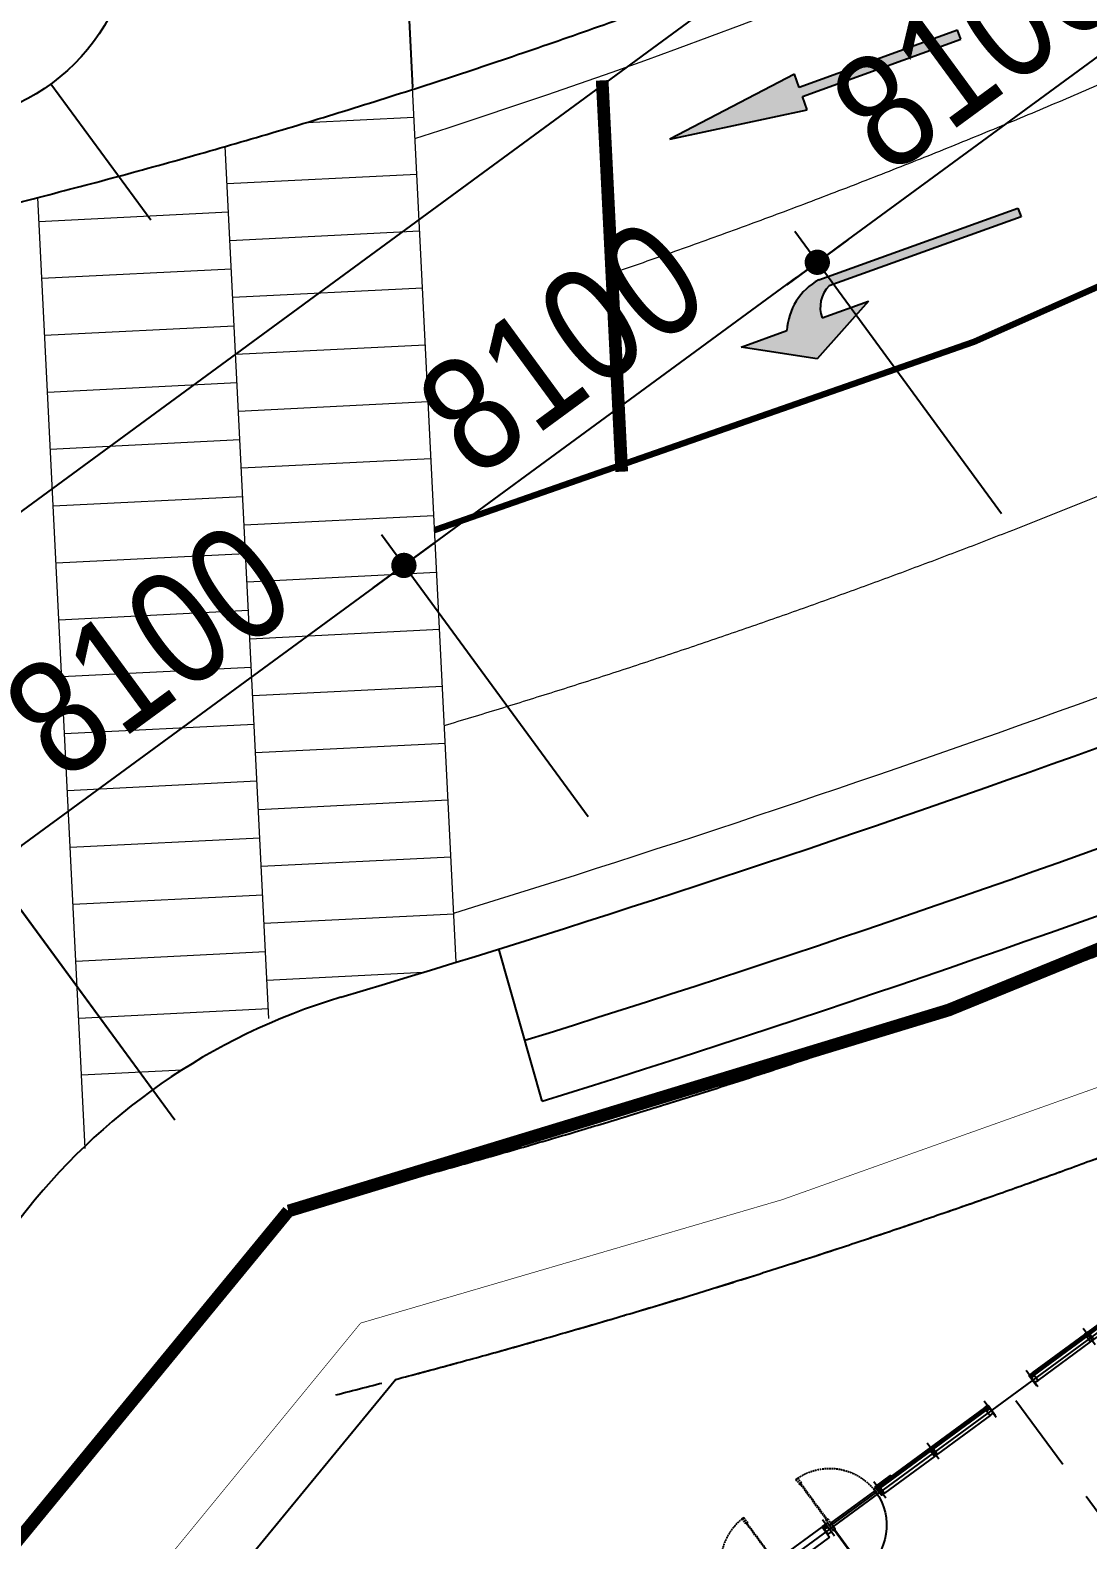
# Model space of a CAD drawing. Header units: millimetres. Extents: x 75184266 to 76346726, y -35077925 to -33679385.
# Drawn here: x 75297370 to 75314082, y -34869417 to -34845569 of the extents above; entities that cross this region are included whole.
import ezdxf
from ezdxf.enums import TextEntityAlignment as Align
from ezdxf.xclip import XClip

# ---------------------------------------------------------------- set-up
doc = ezdxf.new("R2010")
doc.units = ezdxf.units.MM
doc.header["$LTSCALE"] = 50
doc.header["$MEASUREMENT"] = 0
doc.header["$XCLIPFRAME"] = 2
doc.header["$PDMODE"] = 1
doc.header["$PDSIZE"] = -3
for name, pattern in [('PHANTOM2', [1.25, 0.625, -0.125, 0.125, -0.125, 0.125, -0.125]), ('XR-1F-PLAN$0$CEN', [62, 60, -1, 0, -1]), ('XR-1F-PLAN$0$HIDDEN', [0.375, 0.25, -0.125]), ('XR-B1$0$XR-지하3층$0$HID1', [2.3, 1.5, -0.8]), ('XR-B1$0$XR-지하3층$0$PHANTOM2', [1.25, 0.625, -0.125, 0.125, -0.125, 0.125, -0.125]), ('XR-지하3층$0$-HID', [2.5, 1.5, -1]), ('XR-지하3층$0$ANYANG1', [11.5, 6, -1, 1, -1.5, 1, -1]), ('XR-지하3층$0$HID1', [2.3, 1.5, -0.8]), ('XR-지하3층$0$HIDDEN', [0.375, 0.25, -0.125]), ('XR-지하3층$0$L2-2', [2.5, 1, -1.5]), ('XR-지하3층$0$PHANTOM2', [1.25, 0.625, -0.125, 0.125, -0.125, 0.125, -0.125])]:
    doc.linetypes.add(name, pattern=pattern)
doc.layers.get('0').update_dxf_attribs({"linetype": 'CONTINUOUS'})
doc.layers.get('Defpoints').update_dxf_attribs({"color": 51, "linetype": 'CONTINUOUS'})
for name, color, linetype in [('AA-MKXS', 3, 'CONTINUOUS'), ('XR-1F-PLAN$0$A-CEN02', 27, 'XR-1F-PLAN$0$CEN'), ('XR-1F-PLAN$0$A-DOR-FRAME', 7, 'CONTINUOUS'), ('XR-1F-PLAN$0$A-DOR-GL', 142, 'CONTINUOUS'), ('XR-1F-PLAN$0$A-DOR-HID', 9, 'XR-1F-PLAN$0$HIDDEN'), ('XR-1F-PLAN$0$A-DOR-TRACE', 8, 'CONTINUOUS'), ('XR-1F-PLAN$0$A-FRAME', 1, 'CONTINUOUS'), ('XR-1F-PLAN$0$A-HDCP7', 7, 'CONTINUOUS'), ('XR-1F-PLAN$0$A-WIN-ELE8', 8, 'CONTINUOUS'), ('XR-B1$0$XR-지하3층$0$-L-land1', 6, 'CONTINUOUS'), ('XR-지하3층$0$-L-land1', 6, 'CONTINUOUS'), ('XR-지하3층$0$0-현시박스', 7, 'CONTINUOUS'), ('XR-지하3층$0$0중앙선', 1, 'CONTINUOUS'), ('XR-지하3층$0$구조물', 3, 'CONTINUOUS'), ('XR-지하3층$0$노면표시', 7, 'CONTINUOUS'), ('XR-지하3층$0$보도라인', 7, 'CONTINUOUS')]:
    doc.layers.add(name, color=color, linetype=linetype)
for name, color, linetype, plot in [('XR-B1$0$XR-지하3층$0$DEFPOINT', 142, 'CONTINUOUS', False), ('XR-지하3층$0$DEFPOINT', 142, 'CONTINUOUS', False), ('건축', 8, 'CONTINUOUS', False)]:
    doc.layers.add(name, color=color, linetype=linetype, plot=plot)
for name, color, linetype, lineweight in [('XR-지하3층$0$$-길가장자리선', 7, 'CONTINUOUS', 0), ('XR-지하3층$0$$-정지선', 6, 'CONTINUOUS', 0), ('XR-지하3층$0$$-차로분리', 7, 'CONTINUOUS', 0), ('XR-지하3층$0$RP-횡단보도', 8, 'CONTINUOUS', 0)]:
    doc.layers.add(name, color=color, linetype=linetype, lineweight=lineweight)
doc.styles.add('XR-지하3층$0$20110829_평면도_면적조정$0$돋움', font='')
doc.styles.add('XR-지하3층$0$돋움', font='', dxfattribs={"width": 0.9})
doc.styles.get('XR-지하3층$0$20110829_평면도_면적조정$0$돋움').set_extended_font_data('Dotum')
doc.styles.get('XR-지하3층$0$돋움').set_extended_font_data('Dotum')
doc.dimstyles.new('XR-지하3층$0$20110829_평면도_면적조정$0$std_style', dxfattribs={"dimscale": 400, "dimtxt": 3, "dimasz": 1, "dimexe": 1.5, "dimexo": 2, "dimgap": 1, "dimtad": 1, "dimtoh": 1, "dimdec": 0, "dimzin": 0, "dimdsep": 46, "dimtxsty": 'XR-지하3층$0$돋움', "dimblk": 'XR-지하3층$0$20110829_평면도_면적조정$0$01420DDOT01', "dimblk1": 'XR-지하3층$0$20110829_평면도_면적조정$0$01420DDOT01', "dimblk2": 'XR-지하3층$0$20110829_평면도_면적조정$0$01420DDOT01', "dimcen": 2.5, "dimdle": 8, "dimclrd": 256, "dimclre": 256, "dimclrt": 256, "dimadec": 0, "dimazin": 0, "dimtfac": 1, "dimtdec": 0, "dimtix": 1, "dimtmove": 2, "dimatfit": 3, "dimldrblk": 'XR-지하3층$0$20110829_평면도_면적조정$0$_ClosedBlank', "dimfxl": 1, "dimtolj": 1, "dimtzin": 0, "dimlwd": -1, "dimlwe": -1, "dimarcsym": 0})

# ---------------------------------------------------------------- blocks, each defined once
blk = doc.blocks.new('XR-1F-PLAN$0$A$C10B20476')
at = {"layer": 'Defpoints'}
for p, q in [((134.0977152192281, 34.99999312014552), (110.0977152192281, 34.99999312048749)), ((110.0977152192281, 34.99999312048749), (110.0977152192354, -6.874819518999999e-06)), ((134.0977152192281, 34.99999312014552), (134.0977152192354, -6.8759436544e-06))]:
    blk.add_line(p, q, dxfattribs=at)
at = {"layer": 'XR-1F-PLAN$0$A-CEN02', "linetype": 'Continuous'}
blk.add_line((318.097722067032, 79.99999310613885), (-3.4472119296e-05, 79.99999312104002), dxfattribs=at)
at = {"layer": 'XR-1F-PLAN$0$A-FRAME'}
for p, q in [((144.0977220830682, 79.99999311999998), (110.0977152205087, 79.99999312369619)), ((110.0977152215642, 56.49999312525954), (144.0977220830755, 56.49999312454747)), ((110.0977152201517, 43.49999312525954), (144.0977220830755, 43.49999312454747)), ((144.0977220767527, 19.99999312), (134.0977152192281, 19.99999311951251))]:
    blk.add_line(p, q, dxfattribs=at)
for points in [[(88.09771521402132, 19.99999312), (88.09771522054058, 79.99999312472676)], [(110.0977152192281, 34.99999312048749), (110.0977152241175, 79.99999312369619)], [(122.0977152230043, 48.49999312188447), (144.0977220795466, 48.49999312), (144.0977220767527, 19.99999312), (238.0977220556233, 19.99999310988641), (238.0977220607456, 79.9999931098864), (144.0977220830682, 79.99999311999998), (144.0977220793138, 51.49999312), (122.0977152237319, 51.49999312188447), (122.0977152230043, 48.49999312188447)]]:
    blk.add_lwpolyline(points, dxfattribs=at)
blk = doc.blocks.new('XR-1F-PLAN$0$A$C491451C1')
at = {"layer": 'Defpoints'}
for p, q in [((15.00391760224764, 207.9973587237974), (-19.99608239305908, 207.9973587237924)), ((15.0039176019041, 183.9973587237974), (-19.99608239418333, 183.9973587237924)), ((15.0039176019041, 183.9973587237974), (15.00391760224764, 207.9973587237974)), ((45.00391760545523, 207.9973587231574), (45.00391760284753, 183.9973587231574)), ((45.00391760545523, 207.9973587231574), (80.00391759487945, 207.9973587216589)), ((45.00391760284753, 183.9973587231574), (80.0039175960345, 183.9973587216588))]:
    blk.add_line(p, q, dxfattribs=at)
at = {"layer": 'XR-1F-PLAN$0$A-CEN02', "linetype": 'Continuous'}
blk.add_line((30.00391759723425, -0.0026481214445084), (30.00391761213541, 318.0951084177068), dxfattribs=at)
at = {"layer": 'XR-1F-PLAN$0$A-FRAME'}
for p, q in [((0.0039176017609748, 173.9973518662703), (0.0039176012737414, 183.9973587237953)), ((23.50391760701881, 207.9973587228739), (23.5039176063087, 173.9973518599499)), ((36.50391760701881, 207.9973587214614), (36.50391760630871, 173.9973518599516)), ((60.00391760176097, 173.9973518599548), (60.00391760132948, 183.9973587225151))]:
    blk.add_line(p, q, dxfattribs=at)
for points in [[(0.0039176025625238, 229.9973587237953), (60.00391760784562, 229.9973587172761)], [(28.50391760364289, 195.997358720022), (28.50391760176098, 173.9973518634764), (0.0039176017609748, 173.9973518662703), (0.0039175916463137, 79.99735188740306), (60.00391759164632, 79.99735188228078), (60.00391760176097, 173.9973518599548), (31.50391760176098, 173.9973518637092), (31.50391760364289, 195.9973587192944), (28.50391760364289, 195.997358720022)], [(15.00391760224764, 207.9973587237974), (45.00391760545523, 207.9973587205378)]]:
    blk.add_lwpolyline(points, dxfattribs=at)
blk = doc.blocks.new('XR-1F-PLAN$0$A$C7F517DA1')
at = {"layer": 'XR-1F-PLAN$0$A-DOR-FRAME', "ltscale": 0.5, "elevation": -6.1640419e-09}
for points in [[(49.99843096733093, 1674.999516807497), (59.99843096733093, 1674.999516807497), (59.99843096733093, 1689.999516807496), (74.99843096733095, 1689.999516807496), (74.99843096733095, 1674.999516807497), (84.99843096733092, 1674.999516807497), (84.99843096733092, 1774.999516807497), (49.99843096733093, 1774.999516807497)], [(49.99843095242977, 924.9995168074963), (9.998430952429773, 924.9995168074963), (9.998430952429773, 824.9995168074964), (49.99843095242977, 824.9995168074964)], [(989.9984309524297, 924.9995168074963), (949.9984309524297, 924.9995168074963), (949.9984309524297, 824.9995168074964), (989.9984309524297, 824.9995168074964)]]:
    blk.add_lwpolyline(points, close=True, dxfattribs=at)
blk.add_lwpolyline([(49.99843095242977, 874.9995168074964), (49.99843095242977, 974.9995168074963), (59.99843095242977, 974.9995168074963), (59.99843095242977, 959.9995168074963), (74.99843095242976, 959.9995168074963), (74.99843095242976, 974.9995168074963), (84.99843095242979, 974.9995168074963), (84.99843095242979, 874.9995168074964), (49.99843095242977, 874.9995168074964)], dxfattribs=at)
at = {"layer": 'XR-1F-PLAN$0$A-DOR-GL', "elevation": -6.1640419e-09}
blk.add_lwpolyline([(62.49843095242977, 961.8540558889508), (72.49843095242976, 961.8540558889508), (72.49843096733095, 1687.317188374698), (62.49843096733093, 1687.317188374698)], close=True, dxfattribs=at)
at = {"layer": 'XR-1F-PLAN$0$A-DOR-HID', "ltscale": 2, "elevation": -6.1640419e-09}
blk.add_lwpolyline([(49.99843095242977, 874.9995168074964), (49.99843095242977, 774.999516814947), (59.99843095242977, 774.999516814947), (59.99843095242977, 789.999516814947), (74.99843095242976, 789.999516814947), (74.99843095242976, 774.999516814947), (84.99843095242979, 774.999516814947), (84.99843095242979, 874.9995168074964), (49.99843095242977, 874.999516814947)], dxfattribs=at)
for points in [[(62.49843095242977, 788.1449777409434), (72.49843095242976, 788.1449777409434), (72.49843096733095, 62.68184524029493), (62.49843096733093, 62.68184524029493)], [(49.99843096733093, 74.99951681494713), (59.99843096733093, 74.99951681494713), (59.99843096733093, 59.99951681494713), (74.99843096733095, 59.99951681494713), (74.99843096733095, 74.99951681494713), (84.99843096733092, 74.99951681494713), (84.99843096733092, -25.00048318505287), (49.99843096733093, -25.00048318505287)]]:
    blk.add_lwpolyline(points, close=True, dxfattribs=at)
at = {"layer": 'XR-1F-PLAN$0$A-DOR-HID', "ltscale": 2}
blk.add_arc((49.99843095242977, 874.999516814947, -6.1640419e-09), 900, 270, 0, dxfattribs=at)
at = {"layer": 'XR-1F-PLAN$0$A-DOR-TRACE'}
blk.add_arc((49.99843095242977, 874.9995168074964, -6.1640419e-09), 900, 0, 90, dxfattribs=at)
at = {"layer": 'XR-1F-PLAN$0$A-WIN-ELE8'}
for p, q in [((84.99843095242979, 889.999516800046, -6.1640419e-09), (949.9984309524297, 889.9995168074967, -6.1640419e-09)), ((84.99843095242979, 859.999516800046, -6.1640419e-09), (949.9984309524297, 859.9995168074964, -6.1640419e-09))]:
    blk.add_line(p, q, dxfattribs=at)
blk = doc.blocks.new('Showwindow-8.1')
at = {"layer": 'AA-MKXS', "ltscale": 0.5}
for p, q in [((-3649.999976947904, -150.0000068694353, 6.1640419e-09), (-3649.999976888299, 49.99999313056469, 6.1640419e-09)), ((-399.9999998062848, -150.000006839633), (-399.9999998658895, 49.99999316036701)), ((-399.9999998658895, 49.99999316036701), (400.0000002235173, 49.99999287724495, -3.8759376e-09)), ((400.0000001639127, -150.0000068843364, -3.8759376e-09), (400.0000002235173, 49.99999311566353, -3.8759376e-09)), ((3649.999976947904, -150.0000068843364, 2.2881043e-09), (3649.999976888299, 49.99999311566353, 2.2881043e-09)), ((-410.0000001937152, -150.000006839633, -3.8759376e-09), (-410.0000001937152, -128.000006839633, -3.8759376e-09)), ((-399.9999998062848, -150.000006839633), (400.0000001639127, -150.000007122755, -3.8759376e-09))]:
    blk.add_line(p, q, dxfattribs=at)
at = {"layer": 'XR-1F-PLAN$0$A-DOR-GL'}
for points in [[(-3594.999976918102, -104.0000068843365), (-3594.999976918102, -128.0000068843365), (-2535, -128.0000068843365), (-2535, -104.0000068843365)], [(-1494.999999985099, -104.000006839633), (-1494.999999985099, -128.000006839633), (-2505, -128.0000068843365), (-2505, -104.0000068843365)], [(1494.999999985099, -104.000006839633), (1494.999999985099, -128.000006839633), (2505, -128.0000068843365), (2505, -104.0000068843365)], [(3594.999976918102, -104.0000068843365), (3594.999976918102, -128.0000068843365), (2535, -128.0000068843365), (2535, -104.0000068843365)]]:
    blk.add_lwpolyline(points, close=True, dxfattribs=at)
at = {"layer": 'XR-1F-PLAN$0$A-FRAME'}
for p, q in [((-3639.999977111817, -150.0000068694353, 2.2881043e-09), (-3639.999977111817, -128.0000068694353, 2.2881043e-09)), ((-3579.999977111817, -150.0000068694353, 2.2881043e-09), (-3579.999977111817, -128.0000068694353, 2.2881043e-09)), ((-2550.000000178814, -150.0000068843364, -3.8759376e-09), (-2550.000000178814, -128.0000068843365, -3.8759376e-09)), ((-2490.000000178814, -150.0000068843364, -3.8759376e-09), (-2490.000000178814, -128.0000068843365, -3.8759376e-09)), ((-470.0000001937152, -150.000006839633, -3.8759376e-09), (-470.0000001937152, -128.000006839633, -3.8759376e-09)), ((410.0000001937152, -150.0000068545341, -3.8759376e-09), (410.0000001937152, -128.0000068545341, -3.8759376e-09)), ((470.0000001937152, -150.0000068545341, -3.8759376e-09), (470.0000001937152, -128.0000068545341, -3.8759376e-09)), ((2490.000000178814, -150.0000068843364, -3.8759376e-09), (2490.000000178814, -128.0000068843365, -3.8759376e-09)), ((2550.000000178814, -150.0000068843364, -3.8759376e-09), (2550.000000178814, -128.0000068843365, -3.8759376e-09)), ((3579.999976739288, -150.0000068843364, 2.2881043e-09), (3579.999976739288, -128.0000068843365, 2.2881043e-09)), ((3639.999976739288, -150.0000068843364, 2.2881043e-09), (3639.999976739288, -128.0000068843365, 2.2881043e-09))]:
    blk.add_line(p, q, dxfattribs=at)
at = {"layer": 'XR-1F-PLAN$0$A-HDCP7'}
for points in [[(-1749.999999970198, -150.000006839633), (-1449.999999985099, -150.000006839633), (-1449.999999970198, -165.0000068545341), (-1749.999999955296, -165.000006839633)], [(1749.999999970198, -150.000006839633), (1449.999999985099, -150.000006839633), (1449.999999970198, -165.0000068545341), (1749.999999955296, -165.000006839633)]]:
    blk.add_lwpolyline(points, close=True, dxfattribs=at)
at = {"layer": 'XR-1F-PLAN$0$A-WIN-ELE8'}
for p, q in [((-3579.999976903202, -4.47034836e-08, 6.1640419e-09), (-2550, -2.98023224e-08)), ((-3579.999976918101, -150.0000068843364, 6.1640419e-09), (-1509.999999985098, -150.0000068545341)), ((-2490, -2.98023224e-08), (-1509.999999970198, -1.49011612e-08)), ((2490, -2.98023224e-08), (1509.999999970198, -1.49011612e-08)), ((3579.999976918101, -150.0000068843364, 6.1640419e-09), (1509.999999985098, -150.0000068545341)), ((3579.999976903202, -4.47034836e-08, 6.1640419e-09), (2550, -2.98023224e-08))]:
    blk.add_line(p, q, dxfattribs=at)
at = {"layer": 'XR-1F-PLAN$0$A-DOR-FRAME', "ltscale": 600, "extrusion": (0, 0, -1), "zscale": -1}
blk.add_blockref('XR-1F-PLAN$0$A$C7F517DA1', (460.0015690624713, -974.9995168149472, -6.1640419e-09), dxfattribs=at)
at = {"layer": 'XR-1F-PLAN$0$A-DOR-FRAME', "ltscale": 600, "extrusion": (0, 0, -1), "xscale": -1, "zscale": -1}
blk.add_blockref('XR-1F-PLAN$0$A$C7F517DA1', (-460.0015690624713, -974.9995168149472, -6.1640419e-09), dxfattribs=at)
at = {"layer": 'XR-1F-PLAN$0$A-FRAME', "rotation": 90}
blk.add_blockref('XR-1F-PLAN$0$A$C10B20476', (-3559.999983802438, -238.0977220982313, 6.1640419e-09), dxfattribs=at)
at = {"layer": 'XR-1F-PLAN$0$A-FRAME', "ltscale": 0.5, "extrusion": (0, 0, -1), "zscale": -1, "rotation": 180}
for p in [(2550.003917604685, 79.99735184013844), (1510.003917589784, 79.99735186994077)]:
    blk.add_blockref('XR-1F-PLAN$0$A$C491451C1', p, dxfattribs=at)
at = {"layer": 'XR-1F-PLAN$0$A-FRAME', "extrusion": (0, 0, -1), "xscale": -1, "zscale": -1, "rotation": 270}
blk.add_blockref('XR-1F-PLAN$0$A$C10B20476', (390.0000068992376, -238.0977220535278), dxfattribs=at)
at = {"layer": 'XR-1F-PLAN$0$A-FRAME', "extrusion": (0, 0, -1), "zscale": -1, "rotation": 90}
blk.add_blockref('XR-1F-PLAN$0$A$C10B20476', (-390.0000068992376, -238.0977220535278), dxfattribs=at)
at = {"layer": 'XR-1F-PLAN$0$A-FRAME', "ltscale": 0.5, "extrusion": (0, 0, -1), "xscale": -1, "zscale": -1, "rotation": 180}
for p in [(-1510.003917589784, 79.99735186994077), (-2550.003917604685, 79.99735184013844)]:
    blk.add_blockref('XR-1F-PLAN$0$A$C491451C1', p, dxfattribs=at)
at = {"layer": 'XR-1F-PLAN$0$A-FRAME', "xscale": -1, "rotation": 270}
blk.add_blockref('XR-1F-PLAN$0$A$C10B20476', (3559.999983802438, -238.0977220982313, 6.1640419e-09), dxfattribs=at)
blk = doc.blocks.new('XR-지하3층$0$20110829_평면도_면적조정$0$01420DDOT01')
blk.add_line((-1.5, 0), (1.5, 0))
at = {"const_width": 0.5}
blk.add_lwpolyline([(-0.25, 0, 1), (0.25, 0, 1)], format="xyb", close=True, dxfattribs=at)
blk = doc.blocks.new('*D194')
at = {"layer": 'Defpoints', "color": 0, "transparency": 16777216}
for p in [(75346479.71958901, -34817058.32786968), (75352388.51408696, -34825117.81095694, -2.355740948e-07), (75283594.46826676, -34875554.03315835, -2.355740948e-07)]:
    blk.add_point(p, dxfattribs=at)
at = {"layer": '건축'}
for p, q in [((75351915.50088607, -34824472.62996545), (75346124.95968834, -34816574.44212606)), ((75278008.26424184, -34867258.04343968), (75346157.12909326, -34817294.83447012)), ((75283121.45506585, -34874908.85216687), (75277330.91384542, -34867010.66429651))]:
    blk.add_line(p, q, dxfattribs=at)
at = {"layer": '건축', "xscale": 400, "yscale": 400, "zscale": 400}
for p, rotation in [((75346479.71958901, -34817058.32786968), 36.24693456144445), ((75277685.6737461, -34867494.55004013), 216.2469345614445)]:
    blk.add_blockref('XR-지하3층$0$20110829_평면도_면적조정$0$01420DDOT01', p, dxfattribs=dict(at, rotation=rotation))
at = {"layer": '건축', "insert": (75311313.32818103, -34841227.03500166), "char_height": 1800, "attachment_point": 5, "rotation": 36.24693456144445, "style": 'XR-지하3층$0$돋움'}
blk.add_mtext('\\A1;85302', dxfattribs=at)
blk = doc.blocks.new('XR-지하3층$0$20110829_평면도_면적조정$0$_ClosedBlank')
at = {"color": 0, "linetype": 'ByBlock', "lineweight": -2}
for p, q in [((-1, 0.1666666666666666), (0, 0)), ((-1, 0.1666666666666666), (-1, -0.1666666666666666)), ((0, 0), (-1, -0.1666666666666666))]:
    blk.add_line(p, q, dxfattribs=at)
blk = doc.blocks.new('*D195')
at = {"layer": 'Defpoints', "color": 0, "transparency": 16777216}
for p in [(75296741.18387815, -34858814.54548359), (75300127.24099013, -34863433.06285394, -2.355740948e-07), (75290046.27826393, -34870823.90126154, -2.355740948e-07)]:
    blk.add_point(p, dxfattribs=at)
at = {"layer": '건축'}
for p, q in [((75299654.22778925, -34862787.88186245), (75296386.42397748, -34858330.65973997)), ((75286982.81164436, -34865968.87728621), (75296418.5933824, -34859051.05208404)), ((75289573.26506303, -34870178.72027005), (75286305.46124795, -34865721.49814305))]:
    blk.add_line(p, q, dxfattribs=at)
at = {"layer": '건축', "xscale": 400, "yscale": 400, "zscale": 400}
for p, rotation in [((75296741.18387815, -34858814.54548359), 36.24693456144445), ((75286660.22114861, -34866205.38388667), 216.2469345614445)]:
    blk.add_blockref('XR-지하3층$0$20110829_평면도_면적조정$0$01420DDOT01', p, dxfattribs=dict(at, rotation=rotation))
at = {"layer": '건축', "insert": (75290931.33402686, -34861460.56073188), "char_height": 1800, "attachment_point": 5, "rotation": 36.24693456144445, "style": 'XR-지하3층$0$돋움'}
blk.add_mtext('\\A1;12500', dxfattribs=at)
blk = doc.blocks.new('*D196')
at = {"layer": 'Defpoints', "color": 0, "transparency": 16777216}
for p in [(75303275.25437066, -34854024.10431487), (75306661.31149009, -34858642.62169535, -2.355740948e-07), (75300128.85389851, -34863431.88039763, -2.355740948e-07)]:
    blk.add_point(p, dxfattribs=at)
at = {"layer": '건축'}
for p, q in [((75306188.29828918, -34857997.44070386), (75302920.49446999, -34853540.21857125)), ((75297065.38727269, -34858576.85641377), (75302952.66387492, -34854260.61091532)), ((75299655.84069762, -34862786.69940615), (75296388.03687626, -34858329.47727059))]:
    blk.add_line(p, q, dxfattribs=at)
at = {"layer": '건축', "xscale": 400, "yscale": 400, "zscale": 400}
for p, rotation in [((75303275.25437066, -34854024.10431487), 36.24693456144445), ((75296742.79677694, -34858813.36301421), 216.2469345614445)]:
    blk.add_blockref('XR-지하3층$0$20110829_평면도_면적조정$0$01420DDOT01', p, dxfattribs=dict(at, rotation=rotation))
at = {"layer": '건축', "insert": (75299239.65708727, -34855369.32971129), "char_height": 1800, "attachment_point": 5, "rotation": 36.24693456144445, "style": 'XR-지하3층$0$돋움'}
blk.add_mtext('\\A1;8100', dxfattribs=at)
blk = doc.blocks.new('*D197')
at = {"layer": 'Defpoints', "color": 0, "transparency": 16777216}
for p in [(75309807.71211387, -34849234.84591285), (75313193.76923332, -34853853.36329336, -2.355740948e-07), (75306661.31164175, -34858642.62199564, -2.355740948e-07)]:
    blk.add_point(p, dxfattribs=at)
at = {"layer": '건축'}
for p, q in [((75312720.75603242, -34853208.18230188), (75309452.9522132, -34848750.96016923)), ((75303597.84501588, -34853787.59801175), (75309485.12161812, -34849471.3525133)), ((75306188.29844084, -34857997.44100414), (75302920.49461947, -34853540.21886857))]:
    blk.add_line(p, q, dxfattribs=at)
at = {"layer": '건축', "xscale": 400, "yscale": 400, "zscale": 400}
for p, rotation in [((75309807.71211387, -34849234.84591285), 36.24693456144445), ((75303275.25452015, -34854024.10461219), 216.2469345614445)]:
    blk.add_blockref('XR-지하3층$0$20110829_평면도_면적조정$0$01420DDOT01', p, dxfattribs=dict(at, rotation=rotation))
at = {"layer": '건축', "insert": (75305772.11483048, -34850580.07130928), "char_height": 1800, "attachment_point": 5, "rotation": 36.24693456144445, "style": 'XR-지하3층$0$돋움'}
blk.add_mtext('\\A1;8100', dxfattribs=at)
blk = doc.blocks.new('*D198')
at = {"layer": 'Defpoints', "color": 0, "transparency": 16777216}
for p in [(75316340.16973592, -34844445.58736732), (75319726.22685537, -34849064.10474784, -2.355740948e-07), (75313193.7692638, -34853853.36345012, -2.355740948e-07)]:
    blk.add_point(p, dxfattribs=at)
at = {"layer": '건축'}
for p, q in [((75319253.21365447, -34848418.92375635), (75315985.40983525, -34843961.70162371)), ((75310130.30263795, -34848998.33946621), (75316017.57924019, -34844682.09396777)), ((75312720.75606291, -34853208.18245864), (75309452.95224154, -34848750.96032305))]:
    blk.add_line(p, q, dxfattribs=at)
at = {"layer": '건축', "xscale": 400, "yscale": 400, "zscale": 400}
for p, rotation in [((75316340.16973592, -34844445.58736732), 36.24693456144445), ((75309807.7121422, -34849234.84606665), 216.2469345614445)]:
    blk.add_blockref('XR-지하3층$0$20110829_평면도_면적조정$0$01420DDOT01', p, dxfattribs=dict(at, rotation=rotation))
at = {"layer": '건축', "insert": (75312304.57245253, -34845790.81276375), "char_height": 1800, "attachment_point": 5, "rotation": 36.24693456144445, "style": 'XR-지하3층$0$돋움'}
blk.add_mtext('\\A1;8100', dxfattribs=at)
blk = doc.blocks.new('11111111')
at = {"layer": 'XR-B1$0$XR-지하3층$0$-L-land1', "color": 1, "linetype": 'XR-B1$0$XR-지하3층$0$PHANTOM2', "ltscale": 200, "true_color": 0xfb0404}
blk.add_lwpolyline([(77063561.88701761, -34333154.74310458), (77066586.912262, -34318154.71196312), (77066648.8733186, -34281009.31064907), (77069707.25992092, -34246009.27940077), (77069739.14662687, -34226893.53899501), (76980173.06058429, -34220244.05938804), (76854435.09474434, -34210909.1417132, -0.1151175517204741), (76806436.81857689, -34235823.70612603), (76800087.87281223, -34243549.68669841), (76796570.68292674, -34369509.72894417), (76803542.41830711, -34376678.78007863), (76934489.10874943, -34376677.43207789), (76959481.1305543, -34372677.17480049), (76989487.46666668, -34372676.86590682), (77004494.21153201, -34373676.7114222), (77052896.58925536, -34373675.43290749), (77063511.97362089, -34363077.62111759)], format="xyb", close=True, dxfattribs=at)
at = {"layer": 'XR-B1$0$XR-지하3층$0$DEFPOINT', "linetype": 'XR-B1$0$XR-지하3층$0$HID1', "ltscale": 50}
blk.add_lwpolyline([(77060562.3865408, -34332852.77893608), (77063587.4117851, -34317852.74779464), (77063649.0915344, -34280875.98906161), (77066707.47813912, -34245875.95778588), (77066734.49651918, -34229678.72687613), (76979950.948726, -34223235.82580981), (76855437.50763507, -34213991.81812898, -0.1104858335409522), (76808134.72725885, -34238482.72611994), (76803058.02412622, -34244660.52495894), (76799604.8857856, -34368326.70888389), (76804809.63777566, -34373678.76703338), (76934250.5197285, -34373677.43453383), (76959242.54153334, -34369677.17725643), (76989587.28019096, -34369676.86487915), (77004594.00090301, -34370676.70878529), (77051655.37123947, -34370675.46569234), (77060514.04813989, -34361831.45333574)], format="xyb", close=True, dxfattribs=at)
blk = doc.blocks.new('XR-지하3층$0$A$C723B38EE')
blk.add_hatch(color=8).paths.add_polyline_path([(191.6030770196229, 340.4672593257856), (193.7738011215406, 340.9308056313748), (193.6975375721231, 341.1424119304647), (196.2006234840082, 342.0445316529367), (196.149781117565, 342.1856025190937), (193.6466952060436, 341.2834827965853), (193.5704316567862, 341.4950890957189)])
h = blk.add_hatch(color=8)
edge = h.paths.add_edge_path()
edge.add_arc((194.4652031145087, 337.8077455289458), 0.4859999999591451, 135.6612485674123, 199.8193158042434)
edge.add_line((194.0079905865423, 337.6429647528348), (194.7395306315446, 337.906613994368))
edge.add_line((194.7395306313265, 337.906613994368), (193.9314000006561, 336.995441253508))
edge.add_line((193.9314000007289, 336.9954412535299), (192.7277955077005, 337.1815785799991))
edge.add_line((192.7277955077443, 337.181578579919), (193.4532319275749, 337.4430280567394))
edge.add_arc((194.4239117780234, 337.3923859049464), 0.9719999999372724, 118.8481629221298, 177.0134815842382, ccw=False)
edge.add_line((193.9549313730968, 338.2437620730852), (197.1021838574961, 339.3780413737768))
edge.add_line((197.1021838576125, 339.378041373835), (197.1516180904873, 339.2408776152661))
edge.add_line((197.1516180904436, 339.2408776152151), (194.1176060956059, 338.1474105291272))
at = {"layer": 'XR-지하3층$0$$-길가장자리선', "color": 8}
for points in [[(187.5754613444733, 340.477572353353, 0.1700812263523208), (242.0928384234576, 381.5685726403972)], [(188.1868224271165, 328.2370376355029, 0.0237386649168707), (208.3880096531502, 335.5537678443725)]]:
    blk.add_lwpolyline(points, format="xyb", dxfattribs=at)
at = {"layer": 'XR-지하3층$0$$-정지선', "color": 8, "const_width": 0.2}
blk.add_lwpolyline([(190.8421281234914, 335.2133015739746), (190.5333840314852, 341.3949066619171)], dxfattribs=at)
at = {"layer": 'XR-지하3층$0$$-차로분리', "color": 8, "linetype": 'XR-지하3층$0$L2-2', "ltscale": 80, "flags": 128}
for points in [[(190.685584011735, 338.3475927315449, 0.0793886746431414), (220.2821554294933, 354.1028462704053)], [(188.0386146297678, 331.2044209685919, 0.062669515773543), (214.609071345054, 342.9201722034268, 0.0621085411978019)]]:
    blk.add_lwpolyline(points, format="xyb", dxfattribs=at)
at = {"layer": 'XR-지하3층$0$-L-land1', "color": 1, "linetype": 'XR-지하3층$0$PHANTOM2', "ltscale": 200, "true_color": 0xfb0404}
blk.add_lwpolyline([(442.6997332831525, 226.2024750476776), (445.7247585275326, 241.20250618914), (445.786719584139, 278.3479075031792), (448.8451061864616, 313.347938751489), (448.8769928924156, 332.4636791572484), (359.3109068498307, 339.1131587642158), (233.572941009872, 348.4480764390536, -0.1151175517204741), (185.5746648424247, 323.5335120262316), (179.22571907776, 315.807531453851), (175.7085291922849, 189.8474892080848), (182.6802645726566, 182.6784380736208), (313.6269550149736, 182.6797860743609), (338.6189768198383, 186.680043351771), (368.6253129322285, 186.6803522454356), (383.6320577975566, 185.680506730052), (432.034435520909, 185.6817852447639), (442.6498198864282, 196.2795970346633)], format="xyb", close=True, dxfattribs=at)
at = {"layer": 'XR-지하3층$0$0-현시박스', "color": 8}
blk.add_lwpolyline([(186.4031444462889, 326.9102816787563, 0.3237291808885788), (179.2741512165667, 317.6067853161877)], format="xyb", dxfattribs=at)
at = {"layer": 'XR-지하3층$0$0중앙선', "color": 8, "const_width": 0.1}
blk.add_lwpolyline([(187.8845047686773, 334.2899741082656, 0.0621085411977956), (212.5886360894219, 345.2769073328018)], format="xyb", dxfattribs=at)
at = {"layer": 'XR-지하3층$0$DEFPOINT', "linetype": 'XR-지하3층$0$HID1', "ltscale": 50}
blk.add_lwpolyline([(439.700232806339, 226.5044392161726), (442.7252580506318, 241.5044703576132), (442.7869377999448, 278.4812290906484), (445.8453244046539, 313.481260366374), (445.8723427847143, 329.6784912761213), (359.0887949915341, 336.1213923424511), (234.5753539006109, 345.3654000232709, -0.1104858335409522), (187.2725735243875, 320.8744920323152), (182.1958703917626, 314.696693193313), (178.7427320511342, 191.0305092683629), (183.9474840412004, 185.6784511188816), (313.3883659940329, 185.6797836184196), (338.3803877988685, 189.6800408958297), (368.7251264564984, 189.6803532730992), (383.731847168543, 188.6805093669682), (430.7932175050082, 188.68175245991), (439.651894405426, 197.5257648165134)], format="xyb", close=True, dxfattribs=at)
at = {"layer": 'XR-지하3층$0$RP-횡단보도', "color": 253}
for points in [[(188.2254324441746, 327.4639965148454), (187.5353778597928, 341.2801149094012)], [(185.8591178200877, 340.7294934500242), (187.5586393993435, 340.814377111019)], [(185.2661823589878, 326.5732390828343), (184.5780396246991, 340.3510788442363)], [(184.6072693790484, 339.7658472468102), (187.6035344964039, 339.9154975693455)], [(182.3648534882668, 324.5227960569319), (181.6145825749263, 339.5445523084345)], [(181.6334517677605, 339.1667571511062), (184.6297169245081, 339.3164074757224)], [(184.6521644741006, 338.8669677050348), (187.6484295937553, 339.0166180277156)], [(181.6783468648646, 338.2678776097382), (184.6746120216121, 338.4175279343545)], [(184.6970595691091, 337.968088163565), (187.6933246906701, 338.1177384862458)], [(181.7232419618958, 337.3689980685522), (184.7195071166351, 337.5186483926736)], [(184.7419546641467, 337.0692086220079), (187.7382197877596, 337.2188589447906)], [(181.7681370591744, 336.4701185269296), (184.7644022116728, 336.6197688511602)], [(184.7868497591989, 336.1703290801961), (187.783114884849, 336.3199794032407)], [(181.8130321561621, 335.5712389853798), (184.8092973067396, 335.7208893093921)], [(184.8317448542657, 335.2714495385444), (187.828009981953, 335.4210998616909)], [(181.8579272531497, 334.6723594438081), (184.8541924017772, 334.8220097678495)], [(184.8766399493033, 334.3725699970819), (187.8729050789552, 334.5222203200465)], [(181.903390480511, 333.7735082778163), (184.8990874968294, 333.9231302263142)], [(184.9215350443555, 333.4736904554084), (187.9178001759574, 333.6233407787513)], [(181.9482855775422, 332.8746287364047), (184.9439825918816, 333.0242506845534)], [(184.9664301394077, 332.5748109136621), (187.962695272945, 332.7244612369468)], [(181.9931806745735, 331.9757491948549), (184.9888776869193, 332.1253711428945)], [(185.0113252344163, 331.6759313720177), (188.0075903700635, 331.8255816953169)], [(182.0380757714883, 331.076869653436), (185.0337727819278, 331.2264916013082)], [(185.0562203294685, 330.7770518303732), (188.0524854671821, 330.9267021537671)], [(182.0829708686069, 330.1779901117916), (185.07866787698, 330.3276120597002)], [(185.1011154245061, 329.8781722887288), (188.0973805642424, 330.0278226122173)], [(182.1278659654781, 329.2791105704164), (185.1235629720613, 329.4287325180849)], [(185.1460105195729, 328.9792927470771), (188.1422756612737, 329.1289430706675)], [(182.1727610624657, 328.3802310288665), (185.1684580690489, 328.529852976535)], [(185.1909056146104, 328.0804132054327), (188.1871707582759, 328.2300635291176)], [(182.2176561594679, 327.4813514873167), (185.2133531660365, 327.6309734349852)], [(185.2358007096627, 327.181533663781), (187.7077489785006, 327.3049966554899)], [(182.26255125257, 326.5824719455704), (185.2582482591388, 326.7320938932389)], [(182.3074463495722, 325.6835924040206), (183.8955470456858, 325.7629110796843)]]:
    blk.add_lwpolyline(points, dxfattribs=at)
at = {"layer": 'XR-지하3층$0$구조물', "color": 8}
for p, q in [((196.149781117565, 342.1856025190937), (193.6466952060436, 341.2834827965853)), ((193.6975375721231, 341.1424119304647), (196.2006234840082, 342.0445316529367)), ((196.2006234840082, 342.0445316529367), (196.149781117565, 342.1856025190937)), ((193.5704316567862, 341.4950890957189), (191.6030770196229, 340.4672593257856)), ((193.6466952060436, 341.2834827965853), (193.5704316567862, 341.4950890957189)), ((193.7738011215406, 340.9308056313748), (193.6975375721231, 341.1424119304647)), ((191.6030770196229, 340.4672593257856), (193.7738011215406, 340.9308056313748))]:
    blk.add_line(p, q, dxfattribs=at)
at = {"layer": 'XR-지하3층$0$노면표시', "color": 8}
for p, q in [((193.9549313730968, 338.2437620730852), (197.1021838576125, 339.378041373835)), ((197.1021838576125, 339.378041373835), (197.1516180904436, 339.2408776152151)), ((197.1516180904436, 339.2408776152151), (194.1176060956495, 338.1474105291272)), ((194.7395306313265, 337.906613994368), (193.9314000007289, 336.9954412535299)), ((194.0079905865423, 337.6429647528348), (194.7395306313265, 337.906613994368)), ((192.7277955077443, 337.181578579919), (193.4532319275458, 337.4430280567976)), ((193.9314000007289, 336.9954412535299), (192.7277955077443, 337.181578579919))]:
    blk.add_line(p, q, dxfattribs=at)
for centre, radius, start, end in [((194.4239117780234, 337.3923859049464), 0.9719999999306108, 118.8481627613909, 177.0134815906373), ((194.4652031144796, 337.8077455289458), 0.4859999999375939, 135.6612483324805, 199.8193156159817)]:
    blk.add_arc(centre, radius, start, end, dxfattribs=at)
at = {"layer": 'XR-지하3층$0$보도라인', "color": 8}
for points in [[(15.14649061068485, 355.6328801396085), (15.26870974230405, 353.9977890220252, 0.4055474320488296), (21.52150924221496, 348.4510820337381, -0.049565889246952), (113.1066091483371, 343.4896250006641), (128.4630086325633, 343.9068043342704, -0.0038993163317679), (135.6072618502803, 342.5079555820484), (136.4955970819137, 342.326814541826, 0.0494399550374923), (155.8257443945622, 340.3413677181961), (171.5340068293734, 337.9754922609572, 0.0815228433190321), (174.7727649060543, 338.0392853691446, 0.2144351397981453), (243.9139362835704, 385.8354867034795, 0.4505523834570365), (241.2305462406802, 394.4141965970412), (238.187252582662, 395.7769546775162)], [(189.3112105208856, 326.2302039544302, 0.0282440677309552), (213.4804660913796, 335.2890879917904)], [(186.4031444462889, 326.9102816787563, 0.0260471257556056), (208.6765909444511, 334.861510061266)], [(189.585951691799, 325.2683901269702, 0.0294928967136376), (214.9096266714187, 334.8290944925975)]]:
    blk.add_lwpolyline(points, format="xyb", dxfattribs=at)
for points in [[(187.4075528231042, 343.8393991768827), (187.5353778598073, 341.2801149094012)], [(189.585951691799, 325.2683901269702), (188.8990974752232, 327.6729292094242)]]:
    blk.add_lwpolyline(points, dxfattribs=at)

msp = doc.modelspace()

# ---------------------------------------------------------------- linework, layer by layer
at = {"layer": '건축'}
msp.add_line((75297697.63981724, -34846416.3444654), (75299274.35048786, -34848566.94776964), dxfattribs=at)
at = {"layer": '건축', "ltscale": 0.5}
msp.add_line((75298084.47258642, -34877988.03353088), (75319742.34349583, -34862109.60777891), dxfattribs=at)
at = {"layer": '건축', "linetype": 'XR-지하3층$0$HIDDEN', "ltscale": 100}
msp.add_line((75312946.4220226, -34867216.0205442), (75320396.37976004, -34877377.62128967), dxfattribs=at)
at = {"layer": '건축', "linetype": 'PHANTOM2', "ltscale": 50, "const_width": 200}
msp.add_lwpolyline([(75558574.99327564, -34961553.73046778), (75561600.01852003, -34946553.69932632), (75561661.97957663, -34909408.29801228), (75564720.36617896, -34874408.26676397), (75564752.25288491, -34855292.52635821), (75475186.16684233, -34848643.04675125), (75349448.20100236, -34839308.12907641, -0.1151175517204741), (75301449.92483492, -34864222.69348923), (75295100.97907025, -34871948.67406161), (75291583.78918478, -34997908.71630737), (75298555.52456515, -35005077.76744184), (75429502.21500747, -35005076.4194411), (75454494.23681232, -35001076.16216369), (75484500.57292472, -35001075.85327002), (75499507.31779005, -35002075.69878541), (75547909.6955134, -35002074.4202707), (75558525.07987893, -34991476.6084808)], format="xyb", close=True, dxfattribs=at)
at = {"layer": '건축', "linetype": 'XR-지하3층$0$ANYANG1'}
msp.add_lwpolyline([(75558574.99327579, -34961553.73041229), (75561600.01852004, -34946553.69927083), (75561661.97957666, -34909408.29795679), (75564720.36617897, -34874408.26670849), (75564752.25288495, -34855292.52630273), (75475186.16684236, -34848643.04669575), (75349448.2010025, -34839308.12902091, -0.1151175517204741), (75301449.92483494, -34864222.69343373), (75295100.97907029, -34871948.67400612), (75291583.78918482, -34997908.71625188), (75298555.5245653, -35005077.76738634), (75429502.21500748, -35005076.41938562), (75454494.23681235, -35001076.16210819), (75484500.57292485, -35001075.85321454), (75499507.31779018, -35002075.69872991), (75547909.69551352, -35002074.42021521), (75558525.07987894, -34991476.60842531)], format="xyb", close=True, dxfattribs=at)
at = {"layer": '건축', "linetype": 'XR-지하3층$0$-HID', "ltscale": 10}
msp.add_lwpolyline([(75302199.62698825, -34867127.30473541, 0.1150950954417706), (75351407.0513006, -34841587.88149877, 0.1150950954417706)], format="xyb", dxfattribs=at)
at = {"layer": '건축', "const_width": 9.999999999999998}
msp.add_lwpolyline([(75322185.23203261, -34859016.70318504, -0.0430520842012289), (75302591.45061894, -34865992.94418004), (75297098.29704668, -34872691.13975345), (75296529.62510648, -34893812.54509285)], format="xyb", dxfattribs=at)
at = {"layer": '건축'}
for points in [[(75301458.68722142, -34864220.24294068), (75295117.45782326, -34871952.55810829)], [(75301458.68721941, -34864220.24294116), (75295117.45782326, -34871952.55810829)]]:
    msp.add_lwpolyline(points, dxfattribs=at)
msp.add_circle((75295805.58701248, -34843835.6205003), 3200, dxfattribs=at)

# ---------------------------------------------------------------- block references
at = {"layer": '건축', "ltscale": 0.5}
ref = msp.add_blockref('XR-지하3층$0$A$C723B38EE', (75115875.25999251, -35187756.20551546), dxfattribs=dict(at, xscale=999.9999999999998, yscale=999.9999999999998, zscale=999.9999999999998))
XClip(ref).set_block_clipping_path([(137.77984422676673, 119.99583575721772), (497.85118767648237, 396.6664658142836)])
at = {"layer": '건축'}
msp.add_blockref('11111111', (-1504986.893741921, -628398.9873077199), dxfattribs=at)
at = {"layer": '건축', "rotation": 216.2469335675855}
for p in [(75316183.08751343, -34864781.06746462, 1.93796880870091e-09), (75309650.62989134, -34869570.32601012, 1.937968808704631e-09)]:
    msp.add_blockref('Showwindow-8.1', p, dxfattribs=at)

# ---------------------------------------------------------------- texts
at = {"layer": '건축', "style": 'XR-지하3층$0$20110829_평면도_면적조정$0$돋움', "width": 0.9}
msp.add_text('X4', height=2400, rotation=36.24693442409146, dxfattribs=at).set_placement((75295805.58701248, -34843835.6205003), align=Align.MIDDLE_CENTER)

# ---------------------------------------------------------------- dimensions: what is measured, and where the dimension line sits
at = {"layer": '건축'}
for base, p1, p2, picture, middle in [((75346479.71958901, -34817058.32786968), (75283594.46826676, -34875554.03315836, -2.355740948e-07), (75352388.51408698, -34825117.81095694, -2.355740948e-07), '*D194', (75311313.32818103, -34841227.03500166)), ((75316340.16973592, -34844445.58736732), (75313193.76926382, -34853853.36345012, -2.355740948e-07), (75319726.22685538, -34849064.10474785, -2.355740948e-07), '*D198', (75312304.57245253, -34845790.81276375)), ((75309807.71211387, -34849234.84591285), (75306661.31164175, -34858642.62199564, -2.355740948e-07), (75313193.76923332, -34853853.36329336, -2.355740948e-07), '*D197', (75305772.11483048, -34850580.07130928)), ((75303275.25437066, -34854024.10431487), (75300128.85389853, -34863431.88039763, -2.355740948e-07), (75306661.31149009, -34858642.62169535, -2.355740948e-07), '*D196', (75299239.65708727, -34855369.32971129)), ((75296741.18387815, -34858814.54548359), (75290046.27826394, -34870823.90126155, -2.355740948e-07), (75300127.24099015, -34863433.06285394, -2.355740948e-07), '*D195', (75290931.33402686, -34861460.56073188))]:
    dim = msp.add_linear_dim(base=base, p1=p1, p2=p2, angle=36.24693456144445, dimstyle='XR-지하3층$0$20110829_평면도_면적조정$0$std_style', override={"dimtxt": 4.5}, dxfattribs=at)
    dim.commit()
    dim.dimension.update_dxf_attribs({"geometry": picture, "text_midpoint": middle})

doc.saveas('drawing.dxf')
